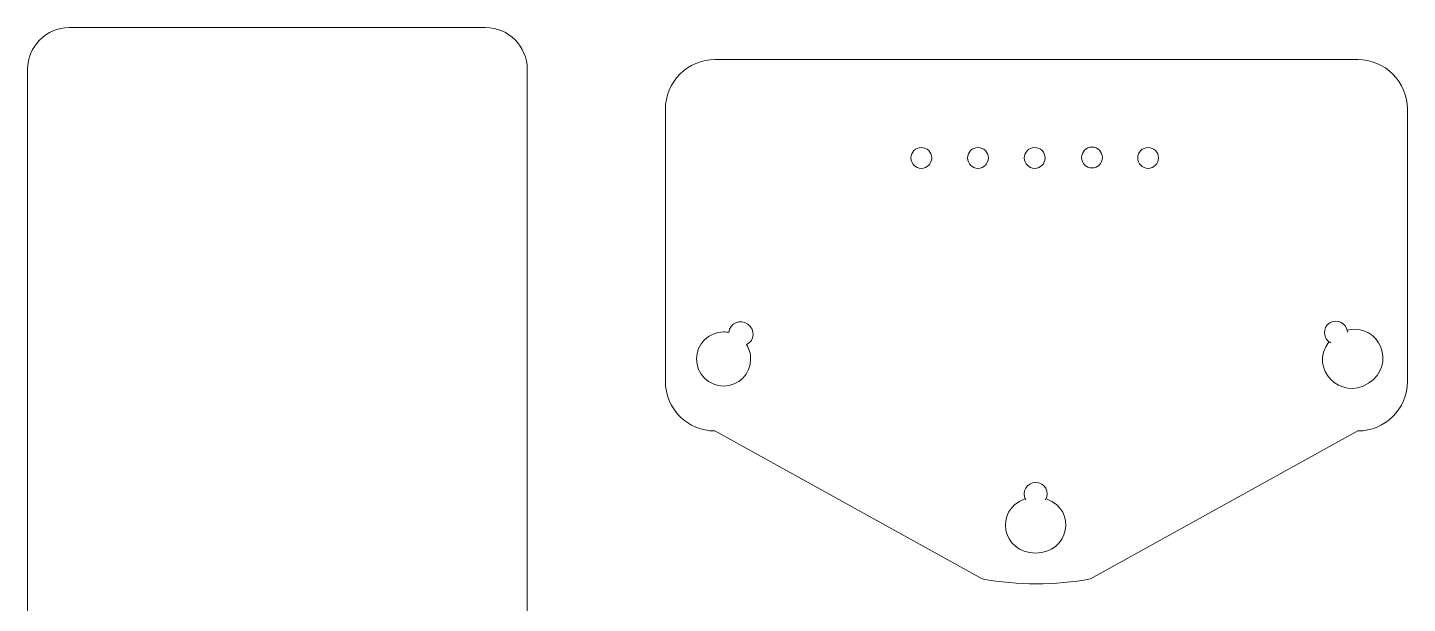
# Model space of a CAD drawing. Header units: millimetres. Extents: x -142 to 80, y -99 to 99.
# Drawn here: x -122.1 to -55.9, y -46.6 to -18.9 of the extents above; entities that cross this region are included whole.
import ezdxf

# ---------------------------------------------------------------- set-up
doc = ezdxf.new("R2010")
doc.units = ezdxf.units.MM
doc.header["$MEASUREMENT"] = 0
doc.layers.add('Layer 1', color=7, linetype='Continuous')

msp = doc.modelspace()

# ---------------------------------------------------------------- linework, layer by layer
at = {"layer": 'Layer 1', "color": 250, "lineweight": 20}
msp.add_open_spline([(-122.1388, -67.4417), (-122.1388, -67.4417), (-122.1388, -20.926), (-122.1388, -20.926), (-122.1388, -20.926), (-122.1388, -19.826), (-121.2389, -18.9261), (-120.1389, -18.9261), (-120.1389, -18.9261), (-120.1389, -18.9261), (-100.1387, -18.9261), (-100.1387, -18.9261), (-100.1387, -18.9261), (-99.0387, -18.9261), (-98.1388, -19.826), (-98.1388, -20.926), (-98.1388, -20.926), (-98.1388, -20.926), (-98.1388, -67.4417), (-98.1388, -67.4417)], degree=3, knots=[0, 0, 0, 0, 0.1666667, 0.1666667, 0.1666667, 0.1666667, 0.3333333, 0.3333333, 0.3333333, 0.3333333, 0.5, 0.5, 0.5, 0.5, 0.6666667, 0.6666667, 0.6666667, 0.6666667, 1, 1, 1, 1], dxfattribs=at)
at = {"layer": 'Layer 1', "lineweight": 15}
for points in [[(-89.1284, -20.4631), (-89.7585, -20.4631), (-90.3628, -20.7135), (-90.8084, -21.159), (-90.8084, -21.159), (-91.254, -21.6046), (-91.5043, -22.2089), (-91.5043, -22.839)], [(-55.8655, -22.839), (-55.8655, -22.2089), (-56.1158, -21.6046), (-56.5614, -21.159), (-56.5614, -21.159), (-57.007, -20.7135), (-57.6113, -20.4631), (-58.2414, -20.4631)], [(-91.5043, -35.9066), (-91.5043, -36.5368), (-91.254, -37.1411), (-90.8084, -37.5867), (-90.8084, -37.5867), (-90.3628, -38.0322), (-89.7585, -38.2825), (-89.1284, -38.2825)]]:
    msp.add_open_spline(points, degree=3, knots=[0, 0, 0, 0, 0.3333333, 0.3333333, 0.3333333, 0.3333333, 1, 1, 1, 1], dxfattribs=at)
for points in [[(-58.2414, -20.4631), (-58.2414, -20.4631), (-89.1284, -20.4631), (-89.1284, -20.4631)], [(-91.5043, -22.839), (-91.5043, -22.839), (-91.5043, -35.9066), (-91.5043, -35.9066)], [(-55.8655, -35.9066), (-55.8655, -35.9066), (-55.8655, -22.839), (-55.8655, -22.839)], [(-58.2414, -38.2825), (-56.9292, -38.2825), (-55.8655, -37.2188), (-55.8655, -35.9067)], [(-89.1284, -38.2825), (-89.1284, -38.2825), (-76.2887, -45.3825), (-76.2887, -45.3825)], [(-71.0811, -45.3826), (-71.0811, -45.3826), (-58.2414, -38.2825), (-58.2414, -38.2825)], [(-76.2887, -45.3825), (-74.5676, -45.7021), (-72.8022, -45.7023), (-71.0811, -45.3826)]]:
    msp.add_open_spline(points, degree=3, dxfattribs=at)
at = {"layer": 'Layer 1', "color": 5, "lineweight": 9}
for points, knots in [([(-79.2128, -25.6803), (-78.9367, -25.6803), (-78.7129, -25.4565), (-78.7129, -25.1803), (-78.7129, -25.1803), (-78.7129, -24.9042), (-78.9367, -24.6803), (-79.2128, -24.6803), (-79.2128, -24.6803), (-79.489, -24.6803), (-79.7128, -24.9042), (-79.7128, -25.1803), (-79.7128, -25.1803), (-79.7128, -25.4565), (-79.489, -25.6803), (-79.2128, -25.6803)], [0, 0, 0, 0, 0.2, 0.2, 0.2, 0.2, 0.4, 0.4, 0.4, 0.4, 0.6, 0.6, 0.6, 0.6, 1, 1, 1, 1]), ([(-76.4894, -25.6803), (-76.2133, -25.6803), (-75.9894, -25.4565), (-75.9894, -25.1803), (-75.9894, -25.1803), (-75.9894, -24.9042), (-76.2133, -24.6803), (-76.4894, -24.6803), (-76.4894, -24.6803), (-76.7656, -24.6803), (-76.9894, -24.9042), (-76.9894, -25.1803), (-76.9894, -25.1803), (-76.9894, -25.4565), (-76.7656, -25.6803), (-76.4894, -25.6803)], [0, 0, 0, 0, 0.2, 0.2, 0.2, 0.2, 0.4, 0.4, 0.4, 0.4, 0.6, 0.6, 0.6, 0.6, 1, 1, 1, 1]), ([(-73.766, -25.6803), (-73.4898, -25.6803), (-73.266, -25.4565), (-73.266, -25.1803), (-73.266, -25.1803), (-73.266, -24.9042), (-73.4898, -24.6803), (-73.766, -24.6803), (-73.766, -24.6803), (-74.0421, -24.6803), (-74.266, -24.9042), (-74.266, -25.1803), (-74.266, -25.1803), (-74.266, -25.4565), (-74.0421, -25.6803), (-73.766, -25.6803)], [0, 0, 0, 0, 0.2, 0.2, 0.2, 0.2, 0.4, 0.4, 0.4, 0.4, 0.6, 0.6, 0.6, 0.6, 1, 1, 1, 1]), ([(-71.0144, -25.6604), (-70.7382, -25.6604), (-70.5144, -25.4365), (-70.5144, -25.1604), (-70.5144, -25.1604), (-70.5144, -24.8843), (-70.7382, -24.6604), (-71.0144, -24.6604), (-71.0144, -24.6604), (-71.2906, -24.6604), (-71.5145, -24.8843), (-71.5145, -25.1604), (-71.5145, -25.1604), (-71.5145, -25.4365), (-71.2906, -25.6604), (-71.0144, -25.6604)], [0, 0, 0, 0, 0.2, 0.2, 0.2, 0.2, 0.4, 0.4, 0.4, 0.4, 0.6, 0.6, 0.6, 0.6, 1, 1, 1, 1]), ([(-68.3191, -25.6803), (-68.0429, -25.6803), (-67.819, -25.4565), (-67.819, -25.1803), (-67.819, -25.1803), (-67.819, -24.9042), (-68.0429, -24.6803), (-68.3191, -24.6803), (-68.3191, -24.6803), (-68.5952, -24.6803), (-68.8191, -24.9042), (-68.8191, -25.1803), (-68.8191, -25.1803), (-68.8191, -25.4565), (-68.5952, -25.6803), (-68.3191, -25.6803)], [0, 0, 0, 0, 0.2, 0.2, 0.2, 0.2, 0.4, 0.4, 0.4, 0.4, 0.6, 0.6, 0.6, 0.6, 1, 1, 1, 1]), ([(-59.6397, -34.0065), (-60.599, -35.2857), (-59.0843, -36.8594), (-57.729, -35.9919), (-57.729, -35.9919), (-56.3735, -35.1243), (-57.1858, -33.1009), (-58.7534, -33.4393)], [0, 0, 0, 0, 0.3333333, 0.3333333, 0.3333333, 0.3333333, 1, 1, 1, 1]), ([(-58.7494, -33.5445), (-58.761, -33.1162), (-59.2364, -32.865), (-59.5968, -33.097), (-59.5968, -33.097), (-59.9572, -33.3288), (-59.9257, -33.8656), (-59.5407, -34.0536)], [0, 0, 0, 0, 0.3333333, 0.3333333, 0.3333333, 0.3333333, 1, 1, 1, 1]), ([(-73.2489, -41.5914), (-73.0259, -41.2255), (-73.2885, -40.7563), (-73.7171, -40.7552), (-73.7171, -40.7552), (-74.1456, -40.754), (-74.4109, -41.2217), (-74.1898, -41.5888)], [0, 0, 0, 0, 0.3333333, 0.3333333, 0.3333333, 0.3333333, 1, 1, 1, 1]), ([(-74.2424, -41.5439), (-75.7383, -42.0795), (-75.3289, -44.1429), (-73.7261, -44.1469), (-73.7261, -44.1469), (-72.1231, -44.1509), (-71.7016, -42.0896), (-73.1943, -41.5466)], [0, 0, 0, 0, 0.3333333, 0.3333333, 0.3333333, 0.3333333, 1, 1, 1, 1])]:
    msp.add_open_spline(points, degree=3, knots=knots, dxfattribs=at)
at = {"layer": 'Layer 1', "color": 250, "lineweight": 9}
for points, knots in [([(-87.611, -34.1362), (-87.1994, -33.9582), (-87.1815, -33.418), (-87.547, -33.1581), (-87.547, -33.1581), (-87.9125, -32.8984), (-88.4188, -33.1078), (-88.4515, -33.5551)], [0, 0, 0, 0, 0.3333333, 0.3333333, 0.3333333, 0.3333333, 1, 1, 1, 1]), ([(-87.611, -34.1362), (-87.4844, -34.3367), (-87.4111, -34.5744), (-87.4111, -34.8292), (-87.4111, -34.8292), (-87.4111, -35.5472), (-87.9931, -36.1292), (-88.7111, -36.1292), (-88.7111, -36.1292), (-89.4291, -36.1292), (-90.0111, -35.5472), (-90.0111, -34.8292), (-90.0111, -34.8292), (-90.0111, -34.1112), (-89.4291, -33.5292), (-88.7111, -33.5292), (-88.7111, -33.5292), (-88.6222, -33.5292), (-88.5353, -33.5381), (-88.4515, -33.5551)], [0, 0, 0, 0, 0.1666667, 0.1666667, 0.1666667, 0.1666667, 0.3333333, 0.3333333, 0.3333333, 0.3333333, 0.5, 0.5, 0.5, 0.5, 0.6666667, 0.6666667, 0.6666667, 0.6666667, 1, 1, 1, 1])]:
    msp.add_open_spline(points, degree=3, knots=knots, dxfattribs=at)

doc.saveas('drawing.dxf')
